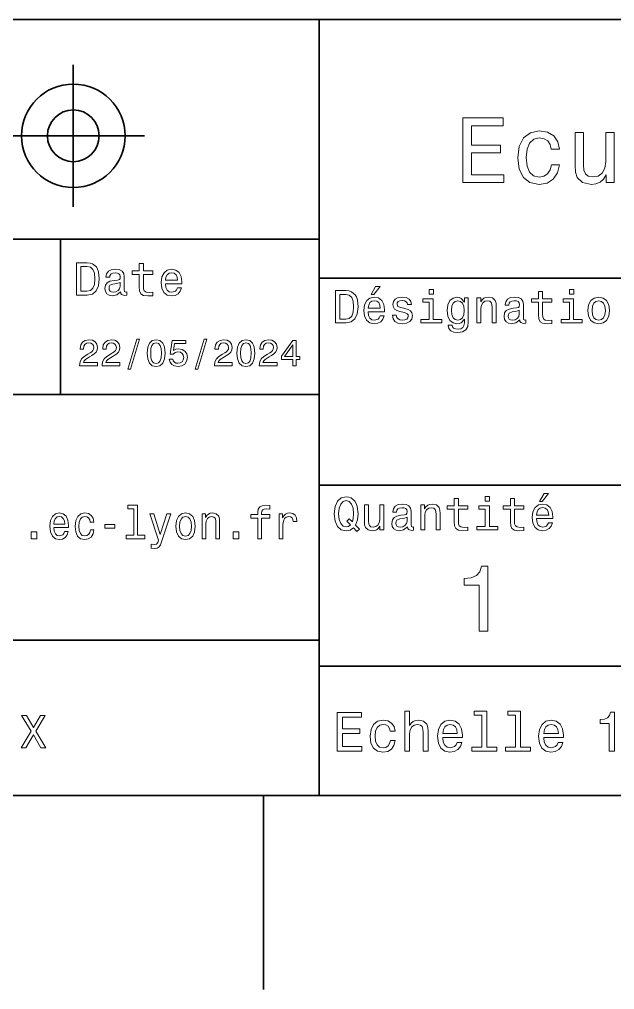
# Model space of a CAD drawing. Extents: x 0 to 1189, y 0 to 841.
# Drawn here: x 1020.8 to 1066.8, y 5 to 80 of the extents above; entities that cross this region are included whole.
import ezdxf

# ---------------------------------------------------------------- set-up
doc = ezdxf.new("R2010")
doc.units = 0

msp = doc.modelspace()

# ---------------------------------------------------------------- linework, layer by layer
at = {"color": 7, "lineweight": 35}
for p, q in [((979, 80), (1169, 80)), ((1044, 20), (1044, 80)), ((1009.5, 71), (1030.5, 71)), ((979, 63), (1044, 63)), ((1044, 60), (1169, 60)), ((979, 51), (1044, 51)), ((1044, 44), (1169, 44)), ((979, 32), (1044, 32)), ((1044, 30), (1169, 30)), ((20, 20), (1169, 20)), ((979, 20), (1169, 20))]:
    msp.add_line(p, q, dxfattribs=at)
at = {"color": 7, "lineweight": 35, "ltscale": 0.275}
msp.add_line((1025, 65.5), (1025, 76.5), dxfattribs=at)
at = {"color": 7, "lineweight": 35, "ltscale": 0.3}
msp.add_line((1024, 51), (1024, 63), dxfattribs=at)
at = {"color": 7, "lineweight": 35, "ltscale": 0.375}
msp.add_line((1039.699951, 20), (1039.699951, 5), dxfattribs=at)
at = {"color": 7, "lineweight": 13}
for points in [[(1055.109497, 67.381126), (1058.279541, 67.381126), (1058.279541, 67.986313), (1055.772339, 67.986313), (1055.772339, 69.679398), (1058.005737, 69.679398), (1058.005737, 70.277382), (1055.772339, 70.277382), (1055.772339, 71.77594), (1058.221924, 71.77594), (1058.221924, 72.381126), (1055.109497, 72.381126)], [(1061.932251, 69.967583), (1062.559082, 69.967583), (1062.429321, 70.543953), (1062.119507, 70.997841), (1061.636841, 71.278824), (1061.01001, 71.386887), (1060.318359, 71.242798), (1059.79248, 70.83934), (1059.46106, 70.183723), (1059.345825, 69.304756), (1059.453857, 68.432999), (1059.778076, 67.784584), (1060.289551, 67.381126), (1060.988403, 67.24424), (1061.608032, 67.35231), (1062.090698, 67.6549), (1062.422119, 68.130409), (1062.566284, 68.764412), (1061.96106, 68.764412), (1061.853027, 68.360954), (1061.651245, 68.058357), (1061.363037, 67.87104), (1061.01001, 67.8134), (1060.570557, 67.907066), (1060.25354, 68.195244), (1060.059082, 68.663544), (1059.994263, 69.32637), (1060.059082, 69.974785), (1060.260742, 70.443085), (1060.584961, 70.73127), (1061.01001, 70.832138), (1061.384644, 70.767296), (1061.665649, 70.601585), (1061.853027, 70.327812)], [(1066.788208, 71.25), (1066.154175, 71.25), (1066.154175, 69.016571), (1066.082153, 68.497841), (1065.873169, 68.123199), (1065.54895, 67.892654), (1065.123901, 67.82061), (1064.785278, 67.878242), (1064.569092, 68.051155), (1064.446655, 68.346542), (1064.417847, 68.764412), (1064.417847, 71.25), (1063.783813, 71.25), (1063.783813, 68.706772), (1063.80542, 68.195244), (1063.942383, 67.770172), (1064.360229, 67.381126), (1065.030273, 67.24424), (1065.390503, 67.29467), (1065.700195, 67.424355), (1065.966797, 67.647697), (1066.182983, 67.971901), (1066.182983, 67.381126), (1066.788208, 67.381126)], [(1026.080688, 61.190563), (1025.248535, 61.190563), (1025.248535, 58.690563), (1026.080688, 58.690563), (1026.473389, 58.769814), (1026.765137, 59.011169), (1026.94519, 59.40382), (1027.010132, 59.940563), (1026.952393, 60.488113), (1026.880371, 60.70425), (1026.779541, 60.877163), (1026.487793, 61.111313), (1026.296875, 61.168949)], [(1026.05542, 60.891571), (1026.329224, 60.837536), (1026.516602, 60.671829), (1026.628296, 60.376442), (1026.664307, 59.940563), (1026.624634, 59.519093), (1026.512939, 59.223705), (1026.322021, 59.047192), (1026.05542, 58.989555), (1025.583618, 58.989555), (1025.583618, 60.891571)], [(1030.10083, 60.289986), (1030.10083, 59.320965), (1030.122437, 59.007565), (1030.223389, 58.791428), (1030.425049, 58.665348), (1030.767334, 58.62212), (1031.141968, 58.640129), (1031.141968, 58.913906), (1030.868164, 58.892292), (1030.619629, 58.921112), (1030.486328, 59.011169), (1030.428711, 59.162464), (1030.417847, 59.375), (1030.417847, 60.289986), (1031.141968, 60.289986), (1031.141968, 60.560158), (1030.417847, 60.560158), (1030.417847, 61.125721), (1030.10083, 61.125721), (1030.10083, 60.560158), (1029.553345, 60.560158), (1029.553345, 60.289986)], [(1028.656372, 58.942726), (1028.656372, 58.931919), (1028.674316, 58.809441), (1028.728394, 58.722984), (1028.955322, 58.654541), (1029.131836, 58.683357), (1029.131836, 58.928314), (1029.056152, 58.917507), (1028.955322, 58.96434), (1028.937378, 59.108429), (1028.937378, 60.109871), (1028.894043, 60.365635), (1028.768066, 60.54575), (1028.548218, 60.65382), (1028.238525, 60.693443), (1027.935913, 60.650219), (1027.712524, 60.52774), (1027.572021, 60.336815), (1027.525269, 60.084656), (1027.525269, 60.063042), (1027.809814, 60.063042), (1027.834961, 60.21434), (1027.914307, 60.322407), (1028.043945, 60.387249), (1028.227661, 60.412464), (1028.404175, 60.394455), (1028.530273, 60.34042), (1028.605957, 60.246758), (1028.631104, 60.117077), (1028.616699, 59.965778), (1028.559082, 59.890129), (1028.415039, 59.854107), (1028.144775, 59.825291), (1027.834961, 59.760448), (1027.615234, 59.645176), (1027.485596, 59.465057), (1027.445923, 59.19849), (1027.481934, 58.960735), (1027.593628, 58.784222), (1027.773804, 58.67255), (1028.022339, 58.632927), (1028.3573, 58.708576)], [(1032.121704, 59.565922), (1033.389771, 59.565922), (1033.393311, 59.713619), (1033.335693, 60.127884), (1033.177246, 60.437683), (1032.925049, 60.625), (1032.590088, 60.693443), (1032.262207, 60.621399), (1032.010132, 60.41967), (1031.848022, 60.091862), (1031.790405, 59.659584), (1031.84436, 59.216499), (1032.00647, 58.892292), (1032.255005, 58.690563), (1032.579224, 58.62212), (1032.860229, 58.668949), (1033.09082, 58.791428), (1033.260132, 58.98595), (1033.3573, 59.245319), (1033.043945, 59.245319), (1032.979126, 59.101227), (1032.885498, 58.993156), (1032.618896, 58.9067), (1032.413574, 58.946327), (1032.258667, 59.072407), (1032.157837, 59.27774), (1032.121704, 59.555115)], [(1032.121704, 59.832493), (1032.161377, 60.081055), (1032.258667, 60.264771), (1032.406372, 60.376442), (1032.60083, 60.416069), (1032.791748, 60.376442), (1032.939453, 60.264771), (1033.029541, 60.081055), (1033.062012, 59.832493)], [(1028.620361, 59.367798), (1028.577148, 59.180477), (1028.461792, 59.036385), (1028.28894, 58.942726), (1028.076416, 58.910305), (1027.939453, 58.928314), (1027.842163, 58.98595), (1027.781006, 59.086815), (1027.762939, 59.227306), (1027.777344, 59.353386), (1027.834961, 59.443443), (1028.065552, 59.544312), (1028.3573, 59.587536), (1028.620361, 59.673992)], [(1048.004272, 58.728386), (1048.216919, 58.728386), (1048.717529, 59.340778), (1048.364502, 59.340778)], [(1046.080688, 59.030979), (1045.248535, 59.030979), (1045.248535, 56.530979), (1046.080688, 56.530979), (1046.473389, 56.610229), (1046.765137, 56.851585), (1046.94519, 57.244236), (1047.010132, 57.780979), (1046.952393, 58.328529), (1046.880371, 58.544666), (1046.779541, 58.717579), (1046.487793, 58.951729), (1046.296875, 59.009365)], [(1046.05542, 58.731987), (1046.329224, 58.677952), (1046.516602, 58.512245), (1046.628296, 58.216858), (1046.664307, 57.780979), (1046.624634, 57.359509), (1046.512939, 57.064121), (1046.322021, 56.887608), (1046.05542, 56.829971), (1045.583618, 56.829971), (1045.583618, 58.731987)], [(1047.784546, 57.406338), (1049.052612, 57.406338), (1049.056152, 57.554035), (1048.998535, 57.9683), (1048.840088, 58.278099), (1048.587891, 58.465416), (1048.25293, 58.533859), (1047.925049, 58.461815), (1047.672852, 58.260086), (1047.510864, 57.932278), (1047.453125, 57.5), (1047.507202, 57.056915), (1047.669312, 56.732708), (1047.917847, 56.530979), (1048.242065, 56.462536), (1048.523071, 56.509365), (1048.753662, 56.631844), (1048.922852, 56.826366), (1049.020142, 57.085735), (1048.706787, 57.085735), (1048.641968, 56.941643), (1048.548218, 56.833572), (1048.281738, 56.747116), (1048.076416, 56.786743), (1047.921509, 56.912823), (1047.820557, 57.118156), (1047.784546, 57.395531)], [(1050.623169, 57.658501), (1050.317017, 57.730545), (1050.090088, 57.8134), (1050.014404, 57.982708), (1050.036011, 58.101585), (1050.111694, 58.188038), (1050.234131, 58.242073), (1050.410645, 58.263687), (1050.579956, 58.242073), (1050.713257, 58.177231), (1050.799683, 58.079971), (1050.835693, 57.950287), (1051.145508, 57.950287), (1051.145508, 57.957493), (1051.091553, 58.191643), (1050.943848, 58.375359), (1050.713257, 58.490635), (1050.410645, 58.533859), (1050.104492, 58.490635), (1049.881104, 58.371758), (1049.740601, 58.195244), (1049.697388, 57.971901), (1049.729858, 57.755764), (1049.830688, 57.604465), (1049.996338, 57.496399), (1050.237793, 57.42075), (1050.59082, 57.334293), (1050.806885, 57.244236), (1050.864502, 57.172188), (1050.886108, 57.064121), (1050.85376, 56.930836), (1050.767334, 56.829971), (1050.626831, 56.765129), (1050.439453, 56.743515), (1050.241333, 56.765129), (1050.09729, 56.840778), (1050, 56.963257), (1049.960327, 57.132565), (1049.654175, 57.132565), (1049.70459, 56.844379), (1049.852295, 56.635445), (1050.086426, 56.509365), (1050.410645, 56.462536), (1050.749268, 56.509365), (1050.997803, 56.635445), (1051.14917, 56.837173), (1051.203125, 57.100143), (1051.163574, 57.327087), (1051.05188, 57.481987), (1050.868164, 57.582851)], [(1052.824219, 59.117435), (1052.489136, 59.117435), (1052.489136, 58.757202), (1052.824219, 58.757202)], [(1055.518677, 56.617435), (1055.518677, 58.465416), (1055.216187, 58.465416), (1055.216187, 58.152016), (1054.967529, 58.4366), (1054.816284, 58.508644), (1054.646973, 58.533859), (1054.34082, 58.461815), (1054.103027, 58.260086), (1053.94812, 57.935879), (1053.894043, 57.5), (1053.94812, 57.060516), (1054.103027, 56.736309), (1054.34082, 56.530979), (1054.646973, 56.462536), (1054.819824, 56.487751), (1054.963989, 56.552593), (1055.216187, 56.826366), (1055.216187, 56.552593), (1055.187378, 56.336456), (1055.108032, 56.181557), (1054.956787, 56.091499), (1054.729858, 56.059078), (1054.531738, 56.080692), (1054.391235, 56.134727), (1054.30835, 56.228386), (1054.283081, 56.354465), (1053.976929, 56.354465), (1053.976929, 56.340057), (1054.023804, 56.109509), (1054.167847, 55.9366), (1054.398438, 55.824928), (1054.711792, 55.785301), (1055.086426, 55.839336), (1055.334961, 55.990635), (1055.475464, 56.253601)], [(1056.181519, 56.530979), (1056.498535, 56.530979), (1056.498535, 57.647694), (1056.531006, 57.903458), (1056.635498, 58.090778), (1056.797607, 58.206051), (1057.013672, 58.249279), (1057.186646, 58.213257), (1057.294678, 58.115993), (1057.348755, 57.953888), (1057.366699, 57.737751), (1057.366699, 56.530979), (1057.683716, 56.530979), (1057.683716, 57.802593), (1057.669312, 58.058357), (1057.604492, 58.270893), (1057.391968, 58.465416), (1057.060547, 58.533859), (1056.876831, 58.508644), (1056.721924, 58.440201), (1056.588623, 58.324928), (1056.484131, 58.170029), (1056.484131, 58.465416), (1056.181519, 58.465416)], [(1059.499268, 56.783142), (1059.499268, 56.772335), (1059.517334, 56.649857), (1059.571289, 56.5634), (1059.798218, 56.494957), (1059.974731, 56.523773), (1059.974731, 56.76873), (1059.89917, 56.757923), (1059.798218, 56.804756), (1059.780273, 56.948845), (1059.780273, 57.950287), (1059.737061, 58.206051), (1059.610962, 58.386166), (1059.391235, 58.494236), (1059.081421, 58.533859), (1058.778809, 58.490635), (1058.55542, 58.368156), (1058.415039, 58.177231), (1058.368164, 57.925072), (1058.368164, 57.903458), (1058.65271, 57.903458), (1058.677979, 58.054756), (1058.757202, 58.162823), (1058.886841, 58.227665), (1059.070557, 58.25288), (1059.24707, 58.234871), (1059.373169, 58.180836), (1059.448853, 58.087173), (1059.474121, 57.957493), (1059.459595, 57.806194), (1059.401978, 57.730545), (1059.257935, 57.694523), (1058.987793, 57.665707), (1058.677979, 57.600864), (1058.458252, 57.485592), (1058.328491, 57.305473), (1058.28894, 57.038906), (1058.324951, 56.801151), (1058.436646, 56.624638), (1058.616699, 56.512966), (1058.865234, 56.473343), (1059.200317, 56.548992)], [(1060.943848, 58.130402), (1060.943848, 57.161381), (1060.965454, 56.84798), (1061.066284, 56.631844), (1061.268066, 56.505764), (1061.610229, 56.462536), (1061.984863, 56.480545), (1061.984863, 56.754322), (1061.71106, 56.732708), (1061.462524, 56.761528), (1061.329224, 56.851585), (1061.271606, 57.00288), (1061.260864, 57.215416), (1061.260864, 58.130402), (1061.984863, 58.130402), (1061.984863, 58.400574), (1061.260864, 58.400574), (1061.260864, 58.966137), (1060.943848, 58.966137), (1060.943848, 58.400574), (1060.39624, 58.400574), (1060.39624, 58.130402)], [(1063.667114, 59.117435), (1063.332153, 59.117435), (1063.332153, 58.757202), (1063.667114, 58.757202)], [(1064.762207, 57.496399), (1064.819824, 57.056915), (1064.985596, 56.732708), (1065.248535, 56.530979), (1065.601563, 56.462536), (1065.95105, 56.530979), (1066.213989, 56.729107), (1066.379639, 57.053314), (1066.440918, 57.496399), (1066.379639, 57.935879), (1066.213989, 58.263687), (1065.95105, 58.461815), (1065.601563, 58.533859), (1065.248535, 58.461815), (1064.985596, 58.260086), (1064.819824, 57.935879)], [(1047.784546, 57.672909), (1047.824219, 57.921471), (1047.921509, 58.105186), (1048.069214, 58.216858), (1048.263672, 58.256485), (1048.45459, 58.216858), (1048.602295, 58.105186), (1048.692383, 57.921471), (1048.724731, 57.672909)], [(1052.813354, 56.79755), (1052.813354, 58.400574), (1051.999268, 58.400574), (1051.999268, 58.130402), (1052.496338, 58.130402), (1052.496338, 56.79755), (1051.848022, 56.79755), (1051.848022, 56.530979), (1053.468994, 56.530979), (1053.468994, 56.79755)], [(1054.221924, 57.5), (1054.254272, 57.820606), (1054.351563, 58.058357), (1054.50293, 58.198845), (1054.70459, 58.249279), (1054.917114, 58.198845), (1055.075684, 58.058357), (1055.172852, 57.820606), (1055.208984, 57.5), (1055.172852, 57.172188), (1055.075684, 56.938038), (1054.917114, 56.793949), (1054.70459, 56.747116), (1054.50293, 56.793949), (1054.351563, 56.938038), (1054.254272, 57.175793)], [(1063.656372, 56.79755), (1063.656372, 58.400574), (1062.842163, 58.400574), (1062.842163, 58.130402), (1063.339355, 58.130402), (1063.339355, 56.79755), (1062.690918, 56.79755), (1062.690918, 56.530979), (1064.312012, 56.530979), (1064.312012, 56.79755)], [(1065.086426, 57.5), (1065.118896, 57.824207), (1065.219727, 58.058357), (1065.381836, 58.20245), (1065.601563, 58.25288), (1065.817749, 58.20245), (1065.979858, 58.061958), (1066.080688, 57.824207), (1066.116699, 57.5), (1066.080688, 57.172188), (1065.979858, 56.934437), (1065.817749, 56.790344), (1065.601563, 56.743515), (1065.381836, 56.790344), (1065.219727, 56.934437), (1065.118896, 57.172188)], [(1059.463257, 57.208214), (1059.420044, 57.020893), (1059.30481, 56.876801), (1059.131836, 56.783142), (1058.919312, 56.750721), (1058.782471, 56.76873), (1058.685181, 56.826366), (1058.623901, 56.927231), (1058.605957, 57.067722), (1058.620361, 57.193802), (1058.677979, 57.283859), (1058.908447, 57.384727), (1059.200317, 57.427952), (1059.463257, 57.514408)], [(1025.48999, 53.224785), (1026.864624, 53.224785), (1026.864624, 53.472622), (1025.778076, 53.472622), (1025.838623, 53.60807), (1025.942383, 53.720463), (1026.262329, 53.925072), (1026.432251, 54.011528), (1026.622559, 54.135448), (1026.757935, 54.279541), (1026.835815, 54.44957), (1026.864624, 54.642651), (1026.815552, 54.884727), (1026.680176, 55.074928), (1026.472656, 55.195965), (1026.20459, 55.239193), (1025.927979, 55.190201), (1025.717651, 55.054756), (1025.582153, 54.838619), (1025.536011, 54.553314), (1025.536011, 54.51297), (1025.79834, 54.51297), (1025.79834, 54.536022), (1025.824219, 54.731991), (1025.9021, 54.876083), (1026.026001, 54.9683), (1026.190186, 55), (1026.357422, 54.971184), (1026.481323, 54.899136), (1026.562012, 54.786743), (1026.59082, 54.645535), (1026.570679, 54.51297), (1026.515869, 54.400578), (1026.423706, 54.302593), (1026.296875, 54.216141), (1026.126831, 54.12392), (1025.84436, 53.945248), (1025.645508, 53.755043), (1025.527466, 53.524498), (1025.48999, 53.233429)], [(1027.224854, 53.224785), (1028.599487, 53.224785), (1028.599487, 53.472622), (1027.513062, 53.472622), (1027.573486, 53.60807), (1027.677246, 53.720463), (1027.997192, 53.925072), (1028.167236, 54.011528), (1028.357422, 54.135448), (1028.492798, 54.279541), (1028.570679, 54.44957), (1028.599487, 54.642651), (1028.550415, 54.884727), (1028.415039, 55.074928), (1028.20752, 55.195965), (1027.939575, 55.239193), (1027.662842, 55.190201), (1027.452515, 55.054756), (1027.317017, 54.838619), (1027.270874, 54.553314), (1027.270874, 54.51297), (1027.533203, 54.51297), (1027.533203, 54.536022), (1027.559082, 54.731991), (1027.636963, 54.876083), (1027.760864, 54.9683), (1027.925049, 55), (1028.092285, 54.971184), (1028.216187, 54.899136), (1028.296875, 54.786743), (1028.325684, 54.645535), (1028.305542, 54.51297), (1028.250732, 54.400578), (1028.158569, 54.302593), (1028.031738, 54.216141), (1027.861694, 54.12392), (1027.579346, 53.945248), (1027.380493, 53.755043), (1027.262329, 53.524498), (1027.224854, 53.233429)], [(1029.213257, 52.956772), (1029.412109, 52.956772), (1030.109497, 55.279541), (1029.907837, 55.279541)], [(1030.703247, 54.201729), (1030.74646, 53.749279), (1030.881836, 53.426514), (1031.098022, 53.230549), (1031.397705, 53.167149), (1031.69458, 53.230549), (1031.910645, 53.426514), (1032.043213, 53.749279), (1032.089355, 54.201729), (1032.043213, 54.651299), (1031.988525, 54.829971), (1031.910645, 54.976948), (1031.69458, 55.172913), (1031.397705, 55.239193), (1031.098022, 55.172913), (1030.881836, 54.974064), (1030.74646, 54.651299)], [(1030.979858, 54.201729), (1031.00293, 54.550434), (1031.074951, 54.801155), (1031.20459, 54.948128), (1031.397705, 55), (1031.587891, 54.948128), (1031.717651, 54.801155), (1031.789673, 54.550434), (1031.812744, 54.201729), (1031.789673, 53.850143), (1031.717651, 53.599426), (1031.587891, 53.45245), (1031.397705, 53.403458), (1031.20459, 53.45245), (1031.074951, 53.599426), (1031.00293, 53.850143)], [(1032.417847, 53.746399), (1032.481323, 53.510086), (1032.622559, 53.325649), (1032.829956, 53.210377), (1033.095093, 53.167149), (1033.38623, 53.219021), (1033.613892, 53.360233), (1033.757935, 53.585014), (1033.812744, 53.873199), (1033.763672, 54.141212), (1033.625366, 54.351585), (1033.409302, 54.487034), (1033.129761, 54.536022), (1032.913574, 54.501442), (1032.74646, 54.406342), (1032.827148, 54.945248), (1033.703247, 54.945248), (1033.703247, 55.181557), (1032.634033, 55.181557), (1032.475586, 54.12104), (1032.706055, 54.12104), (1032.873291, 54.256485), (1033.086548, 54.305477), (1033.270874, 54.273777), (1033.412109, 54.181557), (1033.501465, 54.040348), (1033.533203, 53.858791), (1033.501465, 53.677235), (1033.409302, 53.536022), (1033.268066, 53.446686), (1033.086548, 53.414986), (1032.933716, 53.435158), (1032.815552, 53.501442), (1032.729126, 53.605186), (1032.685913, 53.746399)], [(1034.417847, 52.956772), (1034.616699, 52.956772), (1035.314209, 55.279541), (1035.112427, 55.279541)], [(1035.89917, 53.224785), (1037.273804, 53.224785), (1037.273804, 53.472622), (1036.187378, 53.472622), (1036.247925, 53.60807), (1036.351563, 53.720463), (1036.671509, 53.925072), (1036.841553, 54.011528), (1037.031738, 54.135448), (1037.167236, 54.279541), (1037.244995, 54.44957), (1037.273804, 54.642651), (1037.224854, 54.884727), (1037.089355, 55.074928), (1036.881836, 55.195965), (1036.613892, 55.239193), (1036.337158, 55.190201), (1036.126831, 55.054756), (1035.991333, 54.838619), (1035.945313, 54.553314), (1035.945313, 54.51297), (1036.20752, 54.51297), (1036.20752, 54.536022), (1036.233521, 54.731991), (1036.311279, 54.876083), (1036.435181, 54.9683), (1036.599487, 55), (1036.766602, 54.971184), (1036.890503, 54.899136), (1036.971191, 54.786743), (1037, 54.645535), (1036.979858, 54.51297), (1036.925049, 54.400578), (1036.832886, 54.302593), (1036.706055, 54.216141), (1036.536011, 54.12392), (1036.253662, 53.945248), (1036.05481, 53.755043), (1035.936646, 53.524498), (1035.89917, 53.233429)], [(1037.6427, 54.201729), (1037.685913, 53.749279), (1037.821411, 53.426514), (1038.037476, 53.230549), (1038.337158, 53.167149), (1038.634033, 53.230549), (1038.85022, 53.426514), (1038.982788, 53.749279), (1039.028809, 54.201729), (1038.982788, 54.651299), (1038.927979, 54.829971), (1038.85022, 54.976948), (1038.634033, 55.172913), (1038.337158, 55.239193), (1038.037476, 55.172913), (1037.821411, 54.974064), (1037.685913, 54.651299)], [(1037.919312, 54.201729), (1037.942383, 54.550434), (1038.014404, 54.801155), (1038.144165, 54.948128), (1038.337158, 55), (1038.527466, 54.948128), (1038.657104, 54.801155), (1038.729126, 54.550434), (1038.752197, 54.201729), (1038.729126, 53.850143), (1038.657104, 53.599426), (1038.527466, 53.45245), (1038.337158, 53.403458), (1038.144165, 53.45245), (1038.014404, 53.599426), (1037.942383, 53.850143)], [(1039.368896, 53.224785), (1040.74353, 53.224785), (1040.74353, 53.472622), (1039.657104, 53.472622), (1039.717651, 53.60807), (1039.821411, 53.720463), (1040.141235, 53.925072), (1040.311279, 54.011528), (1040.501465, 54.135448), (1040.636963, 54.279541), (1040.714722, 54.44957), (1040.74353, 54.642651), (1040.69458, 54.884727), (1040.559082, 55.074928), (1040.351563, 55.195965), (1040.083618, 55.239193), (1039.807007, 55.190201), (1039.596558, 55.054756), (1039.461182, 54.838619), (1039.415039, 54.553314), (1039.415039, 54.51297), (1039.677246, 54.51297), (1039.677246, 54.536022), (1039.703247, 54.731991), (1039.781006, 54.876083), (1039.904907, 54.9683), (1040.069214, 55), (1040.236328, 54.971184), (1040.360229, 54.899136), (1040.440918, 54.786743), (1040.469727, 54.645535), (1040.449585, 54.51297), (1040.394897, 54.400578), (1040.302612, 54.302593), (1040.175781, 54.216141), (1040.005859, 54.12392), (1039.723389, 53.945248), (1039.524536, 53.755043), (1039.406372, 53.524498), (1039.368896, 53.233429)], [(1041.965454, 53.224785), (1042.224854, 53.224785), (1042.224854, 53.720463), (1042.510132, 53.720463), (1042.510132, 53.951008), (1042.224854, 53.951008), (1042.224854, 55.181557), (1041.962524, 55.181557), (1041.086548, 53.974064), (1041.086548, 53.720463), (1041.965454, 53.720463)], [(1041.328613, 53.951008), (1041.965454, 54.847263), (1041.965454, 53.951008)], [(1046.6427, 40.685879), (1046.916382, 40.401295), (1047.1073, 40.592216), (1046.812012, 40.894814), (1046.963257, 41.305473), (1047.010132, 41.780979), (1046.94165, 42.339336), (1046.862427, 42.56628), (1046.757935, 42.753601), (1046.462524, 43.009365), (1046.282471, 43.074207), (1046.084351, 43.099422), (1045.702393, 43.009365), (1045.410645, 42.757202), (1045.223389, 42.342937), (1045.158447, 41.780979), (1045.223389, 41.219021), (1045.407104, 40.804756), (1045.698853, 40.548992), (1046.084351, 40.462536), (1046.397705, 40.520172)], [(1046.415649, 40.916428), (1046.260864, 40.801151), (1046.084351, 40.765129), (1045.850098, 40.829971), (1045.666382, 41.024494), (1045.543945, 41.341499), (1045.504272, 41.780979), (1045.543945, 42.216858), (1045.662842, 42.537464), (1045.846558, 42.731987), (1046.084351, 42.80043), (1046.318481, 42.731987), (1046.502197, 42.533859), (1046.621094, 42.213257), (1046.664307, 41.780979), (1046.631836, 41.406338), (1046.563354, 41.150578), (1046.329224, 41.395531), (1046.134766, 41.211815)], [(1054.437988, 42.130402), (1054.437988, 41.161381), (1054.459595, 40.84798), (1054.560547, 40.631844), (1054.762207, 40.505764), (1055.104492, 40.462536), (1055.479126, 40.480545), (1055.479126, 40.754322), (1055.205322, 40.732708), (1054.956787, 40.761528), (1054.823486, 40.851585), (1054.765869, 41.00288), (1054.755005, 41.215416), (1054.755005, 42.130402), (1055.479126, 42.130402), (1055.479126, 42.400574), (1054.755005, 42.400574), (1054.755005, 42.966137), (1054.437988, 42.966137), (1054.437988, 42.400574), (1053.890503, 42.400574), (1053.890503, 42.130402)], [(1057.161377, 43.117435), (1056.826416, 43.117435), (1056.826416, 42.757202), (1057.161377, 42.757202)], [(1058.775269, 42.130402), (1058.775269, 41.161381), (1058.796875, 40.84798), (1058.897705, 40.631844), (1059.099365, 40.505764), (1059.44165, 40.462536), (1059.816284, 40.480545), (1059.816284, 40.754322), (1059.54248, 40.732708), (1059.293945, 40.761528), (1059.160645, 40.851585), (1059.103027, 41.00288), (1059.092163, 41.215416), (1059.092163, 42.130402), (1059.816284, 42.130402), (1059.816284, 42.400574), (1059.092163, 42.400574), (1059.092163, 42.966137), (1058.775269, 42.966137), (1058.775269, 42.400574), (1058.227661, 42.400574), (1058.227661, 42.130402)], [(1061.015869, 42.728386), (1061.228394, 42.728386), (1061.729126, 43.340778), (1061.376099, 43.340778)], [(1029.665283, 42.170029), (1029.665283, 40.116714), (1029.078491, 40.116714), (1029.078491, 39.850143), (1030.53418, 39.850143), (1030.53418, 40.116714), (1029.950684, 40.116714), (1029.950684, 42.4366), (1029.217896, 42.4366), (1029.217896, 42.170029)], [(1039.252197, 41.449566), (1039.252197, 39.850143), (1039.537476, 39.850143), (1039.537476, 41.449566), (1040.185913, 41.449566), (1040.185913, 41.719742), (1039.537476, 41.719742), (1039.537476, 41.838615), (1039.560181, 41.982708), (1039.634766, 42.079971), (1039.761108, 42.137608), (1039.942749, 42.159222), (1040.185913, 42.144814), (1040.185913, 42.418587), (1039.87793, 42.4366), (1039.599121, 42.404179), (1039.404541, 42.306915), (1039.287842, 42.137608), (1039.252197, 41.896252), (1039.252197, 41.719742), (1038.730225, 41.719742), (1038.730225, 41.449566)], [(1048.998535, 42.465416), (1048.681519, 42.465416), (1048.681519, 41.348701), (1048.645508, 41.089336), (1048.541016, 40.902016), (1048.378906, 40.786743), (1048.166382, 40.750721), (1047.99707, 40.779537), (1047.889038, 40.865993), (1047.827759, 41.013687), (1047.813354, 41.222622), (1047.813354, 42.465416), (1047.496338, 42.465416), (1047.496338, 41.193802), (1047.507202, 40.938038), (1047.575684, 40.725502), (1047.784546, 40.530979), (1048.119629, 40.462536), (1048.299683, 40.487751), (1048.45459, 40.552593), (1048.587891, 40.664265), (1048.695923, 40.826366), (1048.695923, 40.530979), (1048.998535, 40.530979)], [(1050.824951, 40.783142), (1050.824951, 40.772335), (1050.842896, 40.649857), (1050.896973, 40.5634), (1051.123901, 40.494957), (1051.300415, 40.523773), (1051.300415, 40.76873), (1051.224731, 40.757923), (1051.123901, 40.804756), (1051.105957, 40.948845), (1051.105957, 41.950287), (1051.062622, 42.206051), (1050.936646, 42.386166), (1050.716919, 42.494236), (1050.407104, 42.533859), (1050.104492, 42.490635), (1049.881104, 42.368156), (1049.740601, 42.177231), (1049.693848, 41.925072), (1049.693848, 41.903458), (1049.978394, 41.903458), (1050.003662, 42.054756), (1050.082886, 42.162823), (1050.212524, 42.227665), (1050.39624, 42.25288), (1050.572754, 42.234871), (1050.698853, 42.180836), (1050.774536, 42.087173), (1050.799683, 41.957493), (1050.785278, 41.806194), (1050.727661, 41.730545), (1050.583618, 41.694523), (1050.313354, 41.665707), (1050.003662, 41.600864), (1049.783813, 41.485592), (1049.654175, 41.305473), (1049.614502, 41.038906), (1049.650635, 40.801151), (1049.762207, 40.624638), (1049.942383, 40.512966), (1050.190918, 40.473343), (1050.525879, 40.548992)], [(1051.84436, 40.530979), (1052.161377, 40.530979), (1052.161377, 41.647694), (1052.193848, 41.903458), (1052.298218, 42.090778), (1052.460327, 42.206051), (1052.676514, 42.249279), (1052.849365, 42.213257), (1052.95752, 42.115993), (1053.011475, 41.953888), (1053.029541, 41.737751), (1053.029541, 40.530979), (1053.346558, 40.530979), (1053.346558, 41.802593), (1053.332153, 42.058357), (1053.267334, 42.270893), (1053.05481, 42.465416), (1052.723389, 42.533859), (1052.539673, 42.508644), (1052.384766, 42.440201), (1052.251465, 42.324928), (1052.146973, 42.170029), (1052.146973, 42.465416), (1051.84436, 42.465416)], [(1057.150635, 40.79755), (1057.150635, 42.400574), (1056.336426, 42.400574), (1056.336426, 42.130402), (1056.833618, 42.130402), (1056.833618, 40.79755), (1056.185181, 40.79755), (1056.185181, 40.530979), (1057.806152, 40.530979), (1057.806152, 40.79755)], [(1060.796143, 41.406338), (1062.064087, 41.406338), (1062.067749, 41.554035), (1062.010132, 41.9683), (1061.851563, 42.278099), (1061.599365, 42.465416), (1061.264404, 42.533859), (1060.936646, 42.461815), (1060.684448, 42.260086), (1060.522339, 41.932278), (1060.464722, 41.5), (1060.518677, 41.056915), (1060.680786, 40.732708), (1060.929443, 40.530979), (1061.253662, 40.462536), (1061.534546, 40.509365), (1061.765137, 40.631844), (1061.934448, 40.826366), (1062.031738, 41.085735), (1061.718262, 41.085735), (1061.653442, 40.941643), (1061.559814, 40.833572), (1061.293213, 40.747116), (1061.087891, 40.786743), (1060.932983, 40.912823), (1060.832153, 41.118156), (1060.796143, 41.395531)], [(1060.796143, 41.672909), (1060.835693, 41.921471), (1060.932983, 42.105186), (1061.080688, 42.216858), (1061.275269, 42.256485), (1061.466187, 42.216858), (1061.613892, 42.105186), (1061.703857, 41.921471), (1061.736328, 41.672909)], [(1023.492432, 40.725502), (1024.633667, 40.725502), (1024.636841, 40.873199), (1024.584961, 41.287464), (1024.442383, 41.597263), (1024.215454, 41.78458), (1023.913879, 41.853024), (1023.618896, 41.780979), (1023.391907, 41.57925), (1023.246033, 41.251442), (1023.194153, 40.819164), (1023.242798, 40.37608), (1023.388672, 40.051872), (1023.612366, 39.850143), (1023.904175, 39.7817), (1024.157104, 39.828529), (1024.364502, 39.951008), (1024.516968, 40.145531), (1024.604492, 40.4049), (1024.322388, 40.4049), (1024.264038, 40.260807), (1024.17981, 40.152737), (1023.939819, 40.06628), (1023.755066, 40.105907), (1023.615601, 40.231987), (1023.524841, 40.437321), (1023.492432, 40.714695)], [(1023.492432, 40.992073), (1023.528076, 41.240635), (1023.615601, 41.424351), (1023.748535, 41.536022), (1023.923645, 41.575649), (1024.095459, 41.536022), (1024.228394, 41.424351), (1024.309448, 41.240635), (1024.338623, 40.992073)], [(1026.303345, 41.143372), (1026.585327, 41.143372), (1026.526978, 41.431557), (1026.387573, 41.658501), (1026.17041, 41.798992), (1025.888306, 41.853024), (1025.577148, 41.780979), (1025.340454, 41.57925), (1025.191284, 41.251442), (1025.139404, 40.811958), (1025.187988, 40.37608), (1025.333984, 40.051872), (1025.564087, 39.850143), (1025.878662, 39.7817), (1026.157471, 39.835735), (1026.374634, 39.98703), (1026.523804, 40.224785), (1026.588623, 40.541786), (1026.316284, 40.541786), (1026.2677, 40.340057), (1026.17688, 40.188759), (1026.047241, 40.0951), (1025.888306, 40.06628), (1025.690552, 40.113113), (1025.547852, 40.257202), (1025.460327, 40.491352), (1025.431152, 40.822765), (1025.460327, 41.146973), (1025.551147, 41.381123), (1025.697021, 41.525215), (1025.888306, 41.575649), (1026.056885, 41.543228), (1026.18335, 41.460373), (1026.2677, 41.323486)], [(1032.220093, 41.78458), (1031.720825, 40.192364), (1031.231323, 41.78458), (1030.920044, 41.78458), (1031.581421, 39.742073), (1031.523071, 39.561958), (1031.432251, 39.43948), (1031.279907, 39.399857), (1031.017334, 39.435879), (1031.017334, 39.129681), (1031.292847, 39.100864), (1031.490601, 39.129681), (1031.630005, 39.219742), (1031.730591, 39.374638), (1031.818115, 39.601585), (1032.524902, 41.78458)], [(1032.917114, 40.815559), (1032.968994, 40.37608), (1033.118164, 40.051872), (1033.354858, 39.850143), (1033.672607, 39.7817), (1033.987061, 39.850143), (1034.223755, 40.048271), (1034.372803, 40.372478), (1034.427979, 40.815559), (1034.372803, 41.255043), (1034.223755, 41.582851), (1033.987061, 41.780979), (1033.672607, 41.853024), (1033.354858, 41.780979), (1033.118164, 41.57925), (1032.968994, 41.255043)], [(1033.208984, 40.819164), (1033.238159, 41.143372), (1033.328857, 41.377522), (1033.474731, 41.521614), (1033.672607, 41.572044), (1033.867065, 41.521614), (1034.012939, 41.381123), (1034.10376, 41.143372), (1034.136108, 40.819164), (1034.10376, 40.491352), (1034.012939, 40.253601), (1033.867065, 40.109509), (1033.672607, 40.062679), (1033.474731, 40.109509), (1033.328857, 40.253601), (1033.238159, 40.491352)], [(1034.953125, 39.850143), (1035.238525, 39.850143), (1035.238525, 40.966858), (1035.2677, 41.222622), (1035.361694, 41.409943), (1035.507568, 41.525215), (1035.702026, 41.568443), (1035.857666, 41.532421), (1035.954956, 41.435158), (1036.00354, 41.273056), (1036.019775, 41.056915), (1036.019775, 39.850143), (1036.305054, 39.850143), (1036.305054, 41.121758), (1036.292114, 41.377522), (1036.233765, 41.590057), (1036.04248, 41.78458), (1035.744263, 41.853024), (1035.578857, 41.827808), (1035.439453, 41.759365), (1035.31958, 41.644093), (1035.225464, 41.489193), (1035.225464, 41.78458), (1034.953125, 41.78458)], [(1040.915283, 39.850143), (1041.200684, 39.850143), (1041.200684, 40.956051), (1041.229858, 41.222622), (1041.317383, 41.413544), (1041.459961, 41.528816), (1041.651245, 41.568443), (1041.793945, 41.543228), (1041.900879, 41.47118), (1041.96582, 41.348701), (1041.988525, 41.182995), (1042.276978, 41.182995), (1042.238159, 41.474785), (1042.131104, 41.683716), (1041.952759, 41.809799), (1041.709595, 41.853024), (1041.544312, 41.824207), (1041.401611, 41.752159), (1041.275269, 41.629681), (1041.174683, 41.463978), (1041.174683, 41.78458), (1040.915283, 41.78458)], [(1050.78894, 41.208214), (1050.745728, 41.020893), (1050.630371, 40.876801), (1050.45752, 40.783142), (1050.244995, 40.750721), (1050.108032, 40.76873), (1050.010864, 40.826366), (1049.949585, 40.927231), (1049.931519, 41.067722), (1049.945923, 41.193802), (1050.003662, 41.283859), (1050.234131, 41.384727), (1050.525879, 41.427952), (1050.78894, 41.514408)], [(1027.425049, 40.675072), (1028.209595, 40.675072), (1028.209595, 40.959652), (1027.425049, 40.959652)], [(1021.738464, 39.850143), (1022.185852, 39.850143), (1022.185852, 40.386887), (1021.738464, 40.386887)], [(1037.352295, 39.850143), (1037.799683, 39.850143), (1037.799683, 40.386887), (1037.352295, 40.386887)], [(1056.370361, 32.700287), (1057.026001, 32.700287), (1057.026001, 37.736309), (1056.536011, 37.736309), (1056.406372, 37.296829), (1056.146973, 37.001438), (1055.750732, 36.828529), (1055.203125, 36.770893), (1055.203125, 36.259365), (1056.370361, 36.259365)], [(1045.393433, 23.428675), (1047.29541, 23.428675), (1047.29541, 23.791786), (1045.791016, 23.791786), (1045.791016, 24.807638), (1047.131104, 24.807638), (1047.131104, 25.166428), (1045.791016, 25.166428), (1045.791016, 26.065563), (1047.260864, 26.065563), (1047.260864, 26.428675), (1045.393433, 26.428675)], [(1050.610962, 23.428675), (1050.991333, 23.428675), (1050.991333, 24.768732), (1051.030273, 25.075649), (1051.15564, 25.300432), (1051.350098, 25.438761), (1051.609497, 25.490635), (1051.817017, 25.447407), (1051.946655, 25.330692), (1052.011475, 25.136168), (1052.033081, 24.876802), (1052.033081, 23.428675), (1052.413574, 23.428675), (1052.413574, 24.954611), (1052.39624, 25.261528), (1052.318481, 25.516571), (1052.063354, 25.75), (1051.665649, 25.832132), (1051.449585, 25.801874), (1051.263672, 25.719742), (1051.108032, 25.590057), (1050.991333, 25.412825), (1050.991333, 26.532421), (1050.610962, 26.532421)], [(1056.572021, 26.212536), (1056.572021, 23.74856), (1055.789673, 23.74856), (1055.789673, 23.428675), (1057.730591, 23.428675), (1057.730591, 23.74856), (1056.952393, 23.74856), (1056.952393, 26.532421), (1055.975464, 26.532421), (1055.975464, 26.212536)], [(1059.174316, 26.212536), (1059.174316, 23.74856), (1058.391968, 23.74856), (1058.391968, 23.428675), (1060.332886, 23.428675), (1060.332886, 23.74856), (1059.55481, 23.74856), (1059.55481, 26.532421), (1058.577759, 26.532421), (1058.577759, 26.212536)], [(1066.416504, 23.428675), (1066.809814, 23.428675), (1066.809814, 26.450289), (1066.515869, 26.450289), (1066.43811, 26.1866), (1066.282471, 26.009367), (1066.044678, 25.905621), (1065.716187, 25.871038), (1065.716187, 25.564121), (1066.416504, 25.564121)], [(1020.961121, 23.690561), (1021.339355, 23.690561), (1021.912109, 24.702808), (1022.495728, 23.690561), (1022.877563, 23.690561), (1022.095825, 24.976583), (1022.837952, 26.194164), (1022.47406, 26.194164), (1021.922913, 25.268372), (1021.382568, 26.194164), (1021.004333, 26.194164), (1021.742798, 24.972982)], [(1049.487061, 24.980549), (1049.863159, 24.980549), (1049.785278, 25.32637), (1049.599365, 25.598703), (1049.309814, 25.767292), (1048.933716, 25.832132), (1048.518677, 25.745678), (1048.203125, 25.503603), (1048.004272, 25.110231), (1047.935181, 24.582853), (1048, 24.059799), (1048.19458, 23.67075), (1048.501465, 23.428675), (1048.920776, 23.346542), (1049.29248, 23.411385), (1049.582153, 23.592939), (1049.781006, 23.878242), (1049.867432, 24.258646), (1049.504272, 24.258646), (1049.439453, 24.016571), (1049.318481, 23.835014), (1049.145508, 23.722622), (1048.933716, 23.68804), (1048.670044, 23.744236), (1048.479858, 23.917147), (1048.363159, 24.198128), (1048.324219, 24.595821), (1048.363159, 24.984871), (1048.484131, 25.26585), (1048.678711, 25.438761), (1048.933716, 25.499279), (1049.158447, 25.460375), (1049.327148, 25.36095), (1049.439453, 25.196686)], [(1053.546143, 24.479107), (1055.067749, 24.479107), (1055.072021, 24.65634), (1055.00293, 25.153458), (1054.812622, 25.525217), (1054.510132, 25.75), (1054.108032, 25.832132), (1053.714722, 25.745678), (1053.412109, 25.503603), (1053.217529, 25.110231), (1053.148438, 24.591499), (1053.213257, 24.059799), (1053.407837, 23.67075), (1053.706055, 23.428675), (1054.095093, 23.346542), (1054.432251, 23.402739), (1054.708984, 23.549711), (1054.912109, 23.783142), (1055.028809, 24.094381), (1054.65271, 24.094381), (1054.574951, 23.921471), (1054.462524, 23.791786), (1054.1427, 23.68804), (1053.89624, 23.735592), (1053.710327, 23.886889), (1053.589355, 24.133286), (1053.546143, 24.466139)], [(1061.353027, 24.479107), (1062.874634, 24.479107), (1062.878906, 24.65634), (1062.809814, 25.153458), (1062.619629, 25.525217), (1062.317017, 25.75), (1061.915039, 25.832132), (1061.521606, 25.745678), (1061.218994, 25.503603), (1061.024536, 25.110231), (1060.955322, 24.591499), (1061.020142, 24.059799), (1061.214722, 23.67075), (1061.512939, 23.428675), (1061.901978, 23.346542), (1062.239136, 23.402739), (1062.515869, 23.549711), (1062.718994, 23.783142), (1062.835693, 24.094381), (1062.459717, 24.094381), (1062.381836, 23.921471), (1062.269409, 23.791786), (1061.949585, 23.68804), (1061.703125, 23.735592), (1061.517334, 23.886889), (1061.39624, 24.133286), (1061.353027, 24.466139)], [(1053.546143, 24.798992), (1053.593628, 25.097263), (1053.710327, 25.317724), (1053.887573, 25.451729), (1054.121094, 25.499279), (1054.350098, 25.451729), (1054.527344, 25.317724), (1054.635498, 25.097263), (1054.674316, 24.798992)], [(1061.353027, 24.798992), (1061.400635, 25.097263), (1061.517334, 25.317724), (1061.69458, 25.451729), (1061.927979, 25.499279), (1062.157104, 25.451729), (1062.334351, 25.317724), (1062.442383, 25.097263), (1062.481323, 24.798992)]]:
    msp.add_lwpolyline(points, close=True, dxfattribs=at)
at = {"color": 7, "lineweight": 35}
for radius in [4, 2]:
    msp.add_circle((1025, 71), radius, dxfattribs=at)

doc.saveas('drawing.dxf')
